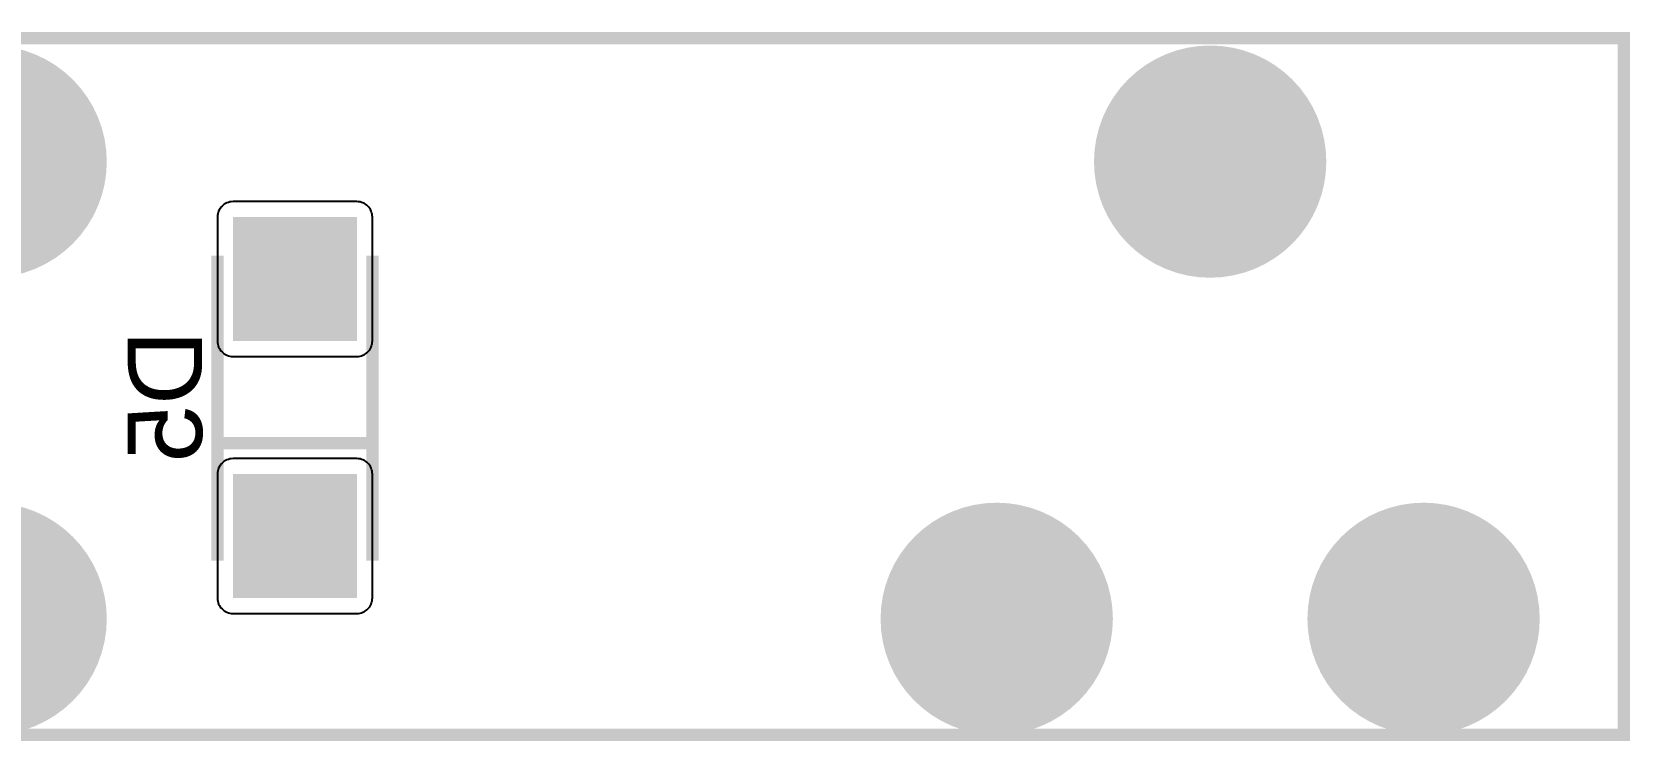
# Model space of a CAD drawing. Header units: inches. Extents: x 15 to 148, y 10 to 111.
# Drawn here: x 130.984 to 132.969, y 102.435 to 103.316 of the extents above; entities that cross this region are included whole.
import ezdxf

# ---------------------------------------------------------------- set-up
doc = ezdxf.new("R2010")
doc.units = ezdxf.units.IN
doc.header["$MEASUREMENT"] = 0
doc.layers.add('BLK_12AWG', color=7, linetype='Continuous')

# ---------------------------------------------------------------- blocks, each defined once
blk = doc.blocks.new('RPAD')
blk.add_trace([(-0.5, -0.5), (-0.5, 0.5), (0.5, -0.5), (0.5, 0.5)])
blk = doc.blocks.new('EPAD')
at = {"const_width": 0.5}
blk.add_lwpolyline([(-0.25, 0, 1), (0.25, 0, 1)], format="xyb", close=True, dxfattribs=at)
blk = doc.blocks.new('CEGHHMI')
at = {"const_width": 0.008}
for points in [[(118.0066, 104.9629), (119.1698, 104.9629), (119.1698, 105.4129), (118.0066, 105.4129), (118.0066, 104.9629)], [(118.0066, 104.9629), (119.1698, 104.9629), (119.1698, 105.4129), (118.0066, 105.4129), (118.0066, 104.9629)], [(118.0066, 104.9629), (119.1698, 104.9629), (119.1698, 105.4129), (118.0066, 105.4129), (118.0066, 104.9629)], [(118.2618, 105.2724), (118.2618, 105.0754)], [(118.2618, 105.2724), (118.2618, 105.0754)], [(118.2618, 105.2724), (118.2618, 105.0754)], [(118.3618, 105.0754), (118.3618, 105.2724)], [(118.3618, 105.0754), (118.3618, 105.2724)], [(118.3618, 105.0754), (118.3618, 105.2724)], [(118.2618, 105.1514), (118.3618, 105.1514)], [(118.2618, 105.1514), (118.3618, 105.1514)], [(118.2618, 105.1514), (118.3618, 105.1514)]]:
    blk.add_lwpolyline(points, dxfattribs=at)
for points in [[(118.2618, 105.2974), (118.2618, 105.2174), (118.2618, 105.2163), (118.262, 105.2153), (118.2622, 105.2144), (118.2625, 105.2134), (118.263, 105.2126), (118.2635, 105.2117), (118.264, 105.211), (118.2647, 105.2103), (118.2654, 105.2096), (118.2661, 105.2091), (118.267, 105.2086), (118.2678, 105.2081), (118.2688, 105.2078), (118.2697, 105.2076), (118.2707, 105.2074), (118.2718, 105.2074), (118.3518, 105.2074), (118.3528, 105.2074), (118.3538, 105.2076), (118.3548, 105.2078), (118.3557, 105.2081), (118.3566, 105.2086), (118.3574, 105.2091), (118.3582, 105.2096), (118.3589, 105.2103), (118.3595, 105.211), (118.3601, 105.2117), (118.3606, 105.2126), (118.361, 105.2134), (118.3613, 105.2144), (118.3616, 105.2153), (118.3617, 105.2163), (118.3618, 105.2174), (118.3618, 105.2974), (118.3617, 105.2984), (118.3616, 105.2994), (118.3613, 105.3004), (118.361, 105.3013), (118.3606, 105.3022), (118.3601, 105.303), (118.3595, 105.3038), (118.3589, 105.3045), (118.3582, 105.3051), (118.3574, 105.3057), (118.3566, 105.3062), (118.3557, 105.3066), (118.3548, 105.3069), (118.3538, 105.3072), (118.3528, 105.3073), (118.3518, 105.3074), (118.2718, 105.3074), (118.2707, 105.3073), (118.2697, 105.3072), (118.2688, 105.3069), (118.2678, 105.3066), (118.267, 105.3062), (118.2661, 105.3057), (118.2654, 105.3051), (118.2647, 105.3045), (118.264, 105.3038), (118.2635, 105.303), (118.263, 105.3022), (118.2625, 105.3013), (118.2622, 105.3004), (118.262, 105.2994), (118.2618, 105.2984), (118.2618, 105.2974)], [(118.2618, 105.1314), (118.2618, 105.0514), (118.2618, 105.0503), (118.262, 105.0493), (118.2622, 105.0484), (118.2625, 105.0474), (118.263, 105.0466), (118.2635, 105.0457), (118.264, 105.045), (118.2647, 105.0443), (118.2654, 105.0436), (118.2661, 105.0431), (118.267, 105.0426), (118.2678, 105.0421), (118.2688, 105.0418), (118.2697, 105.0416), (118.2707, 105.0414), (118.2718, 105.0414), (118.3518, 105.0414), (118.3528, 105.0414), (118.3538, 105.0416), (118.3548, 105.0418), (118.3557, 105.0421), (118.3566, 105.0426), (118.3574, 105.0431), (118.3582, 105.0436), (118.3589, 105.0443), (118.3595, 105.045), (118.3601, 105.0457), (118.3606, 105.0466), (118.361, 105.0474), (118.3613, 105.0484), (118.3616, 105.0493), (118.3617, 105.0503), (118.3618, 105.0514), (118.3618, 105.1314), (118.3617, 105.1324), (118.3616, 105.1334), (118.3613, 105.1344), (118.361, 105.1353), (118.3606, 105.1362), (118.3601, 105.137), (118.3595, 105.1378), (118.3589, 105.1385), (118.3582, 105.1391), (118.3574, 105.1397), (118.3566, 105.1402), (118.3557, 105.1406), (118.3548, 105.1409), (118.3538, 105.1412), (118.3528, 105.1413), (118.3518, 105.1414), (118.2718, 105.1414), (118.2707, 105.1413), (118.2697, 105.1412), (118.2688, 105.1409), (118.2678, 105.1406), (118.267, 105.1402), (118.2661, 105.1397), (118.2654, 105.1391), (118.2647, 105.1385), (118.264, 105.1378), (118.2635, 105.137), (118.263, 105.1362), (118.2625, 105.1353), (118.2622, 105.1344), (118.262, 105.1334), (118.2618, 105.1324), (118.2618, 105.1314)]]:
    blk.add_lwpolyline(points, close=True)
at = {"xscale": 0.15, "yscale": 0.15}
for p in [(118.1153, 105.3332), (118.9027, 105.3332), (118.1153, 105.0379), (118.7649, 105.0379), (119.0405, 105.0379)]:
    blk.add_blockref('EPAD', p, dxfattribs=at)
at = {"xscale": 0.08, "yscale": 0.08, "rotation": 90}
for p in [(118.3118, 105.2574), (118.3118, 105.0914)]:
    blk.add_blockref('RPAD', p, dxfattribs=at)
at = {"text_generation_flag": 2, "width": 1.041667}
blk.add_text('D5', height=0.048, rotation=90, dxfattribs=at).set_placement((118.2518, 105.2244))
blk.add_text('D5', height=0.048, rotation=90, dxfattribs=at).set_placement((118.2518, 105.2244))
blk.add_text('D5', height=0.048, rotation=90, dxfattribs=at).set_placement((118.2518, 105.2244))

msp = doc.modelspace()

# ---------------------------------------------------------------- block references
at = {"layer": 'BLK_12AWG', "xscale": 1.92375, "yscale": 1.92375, "zscale": 1.92375}
msp.add_blockref('CEGHHMI', (-96.2915, -99.4795), dxfattribs=at)

doc.saveas('drawing.dxf')
